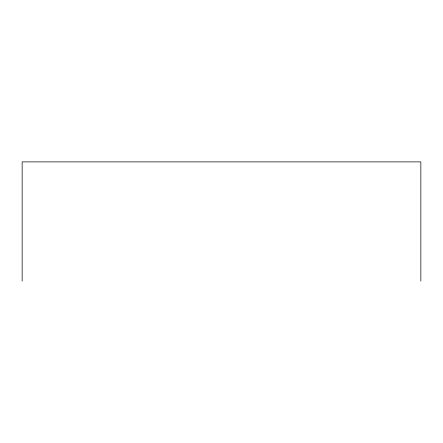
<?xml version="1.0" encoding="UTF-8"?>
<svg xmlns="http://www.w3.org/2000/svg" width="443" height="443" viewBox="0 0 443 443"><rect width="100%" height="100%" fill="white"/><g stroke="black" fill="none" stroke-linecap="round" stroke-linejoin="round"><path stroke-width="0.66" d="M420.85 281.117L420.85 161.883L22.15 161.883L22.15 281.117"/></g></svg>
